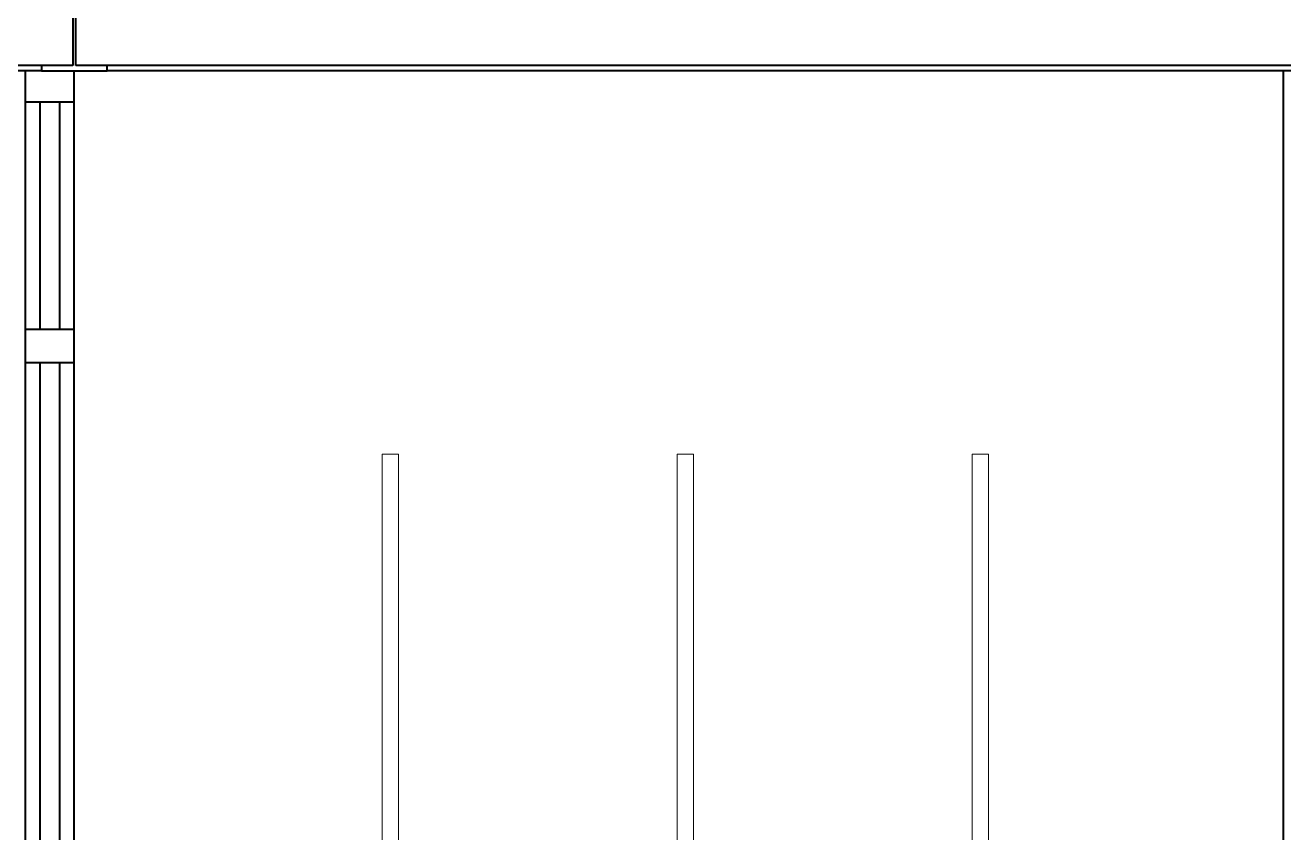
# Model space of a CAD drawing. Header units: metres. Extents: x 78 to 178, y -74 to 157.
# Drawn here: x 117.518 to 121.359, y -58.202 to -55.738 of the extents above; entities that cross this region are included whole.
import ezdxf

# ---------------------------------------------------------------- set-up
doc = ezdxf.new("R2010")
doc.units = ezdxf.units.M
for name, color, linetype, lineweight in [('01_Fina', 252, 'Continuous', 15), ('Cortes', 7, 'Continuous', 40), ('ventanas', 132, 'Continuous', 9)]:
    doc.layers.add(name, color=color, linetype=linetype, lineweight=lineweight)

msp = doc.modelspace()

# ---------------------------------------------------------------- linework, layer by layer
at = {"layer": '01_Fina'}
for p, q in [((118.60784, -57.04651), (118.60784, -59.04651)), ((118.65784, -57.04651), (118.60784, -57.04651)), ((118.65784, -57.04651), (118.65784, -59.04651)), ((119.50784, -57.04651), (119.50784, -59.04651)), ((119.55784, -57.04651), (119.50784, -57.04651)), ((119.55784, -57.04651), (119.55784, -59.04651)), ((120.40784, -57.04651), (120.40784, -59.04651)), ((120.45784, -57.04651), (120.40784, -57.04651)), ((120.45784, -57.04651), (120.45784, -59.04651))]:
    msp.add_line(p, q, dxfattribs=at)
at = {"layer": 'Cortes'}
for p, q in [((117.66295, -55.39251), (117.66295, -55.86051)), ((117.67295, -55.86051), (117.67295, -55.39251)), ((117.56795, -55.86051), (117.41404, -55.86051)), ((117.56795, -55.87651), (117.41404, -55.87651)), ((117.51795, -55.87651), (117.51795, -58.97691)), ((117.56795, -55.86051), (117.56795, -55.87651)), ((117.66295, -55.86051), (117.56795, -55.86051)), ((117.56795, -55.87651), (117.76795, -55.87651)), ((117.66795, -56.07224), (117.66795, -55.87651)), ((117.76795, -55.86051), (117.67295, -55.86051)), ((125.07105, -55.86051), (117.76795, -55.86051)), ((117.76795, -55.87224), (117.76795, -55.86051)), ((117.76795, -55.87651), (117.76795, -55.87224)), ((118.43873, -55.87651), (117.76795, -55.87651)), ((120.42521, -55.87651), (118.43873, -55.87651)), ((121.56744, -55.87651), (120.42521, -55.87651)), ((121.35784, -55.87651), (121.35784, -59.24651)), ((117.66795, -55.97224), (117.51795, -55.97224)), ((117.66795, -56.66651), (117.66795, -56.07224)), ((117.59325, -56.66651), (117.51795, -56.66651)), ((117.66795, -56.66651), (117.59325, -56.66651)), ((117.66795, -56.76651), (117.66795, -56.66651)), ((117.51795, -56.76651), (117.59295, -56.76651)), ((117.59325, -56.76651), (117.59295, -56.76651)), ((117.59325, -56.76651), (117.66795, -56.76651)), ((117.66795, -59.04651), (117.66795, -56.76651))]:
    msp.add_line(p, q, dxfattribs=at)
at = {"layer": 'ventanas', "lineweight": 40}
for p, q in [((117.56295, -55.97224), (117.56295, -56.66651)), ((117.62295, -55.97224), (117.62295, -56.66651)), ((117.56295, -56.76651), (117.56295, -59.14651)), ((117.62295, -56.76651), (117.62295, -59.14651))]:
    msp.add_line(p, q, dxfattribs=at)

doc.saveas('drawing.dxf')
